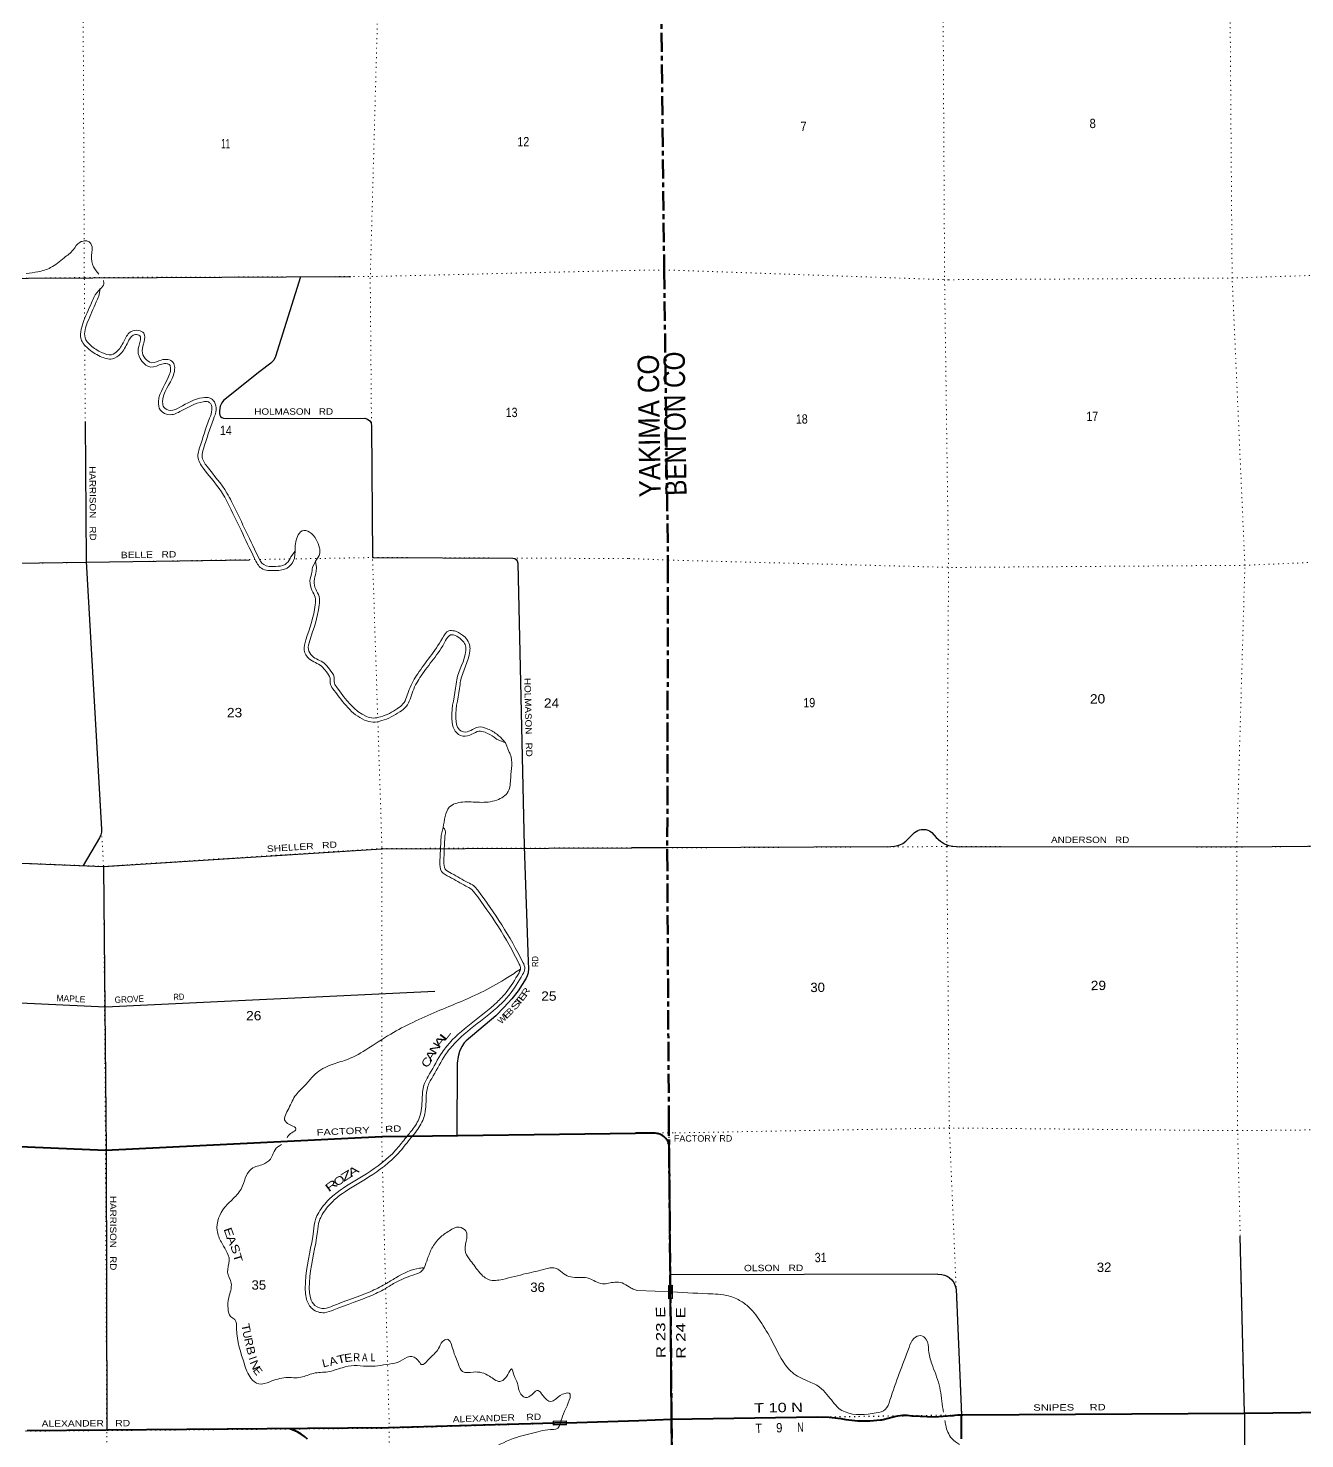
# Model space of a CAD drawing. Header units: feet. Extents: x 245918 to 509309, y -547785 to -360805.
# Drawn here: x 273689 to 297613, y -437264 to -410830 of the extents above; entities that cross this region are included whole.
import ezdxf
from ezdxf.enums import TextEntityAlignment as Align

# ---------------------------------------------------------------- set-up
doc = ezdxf.new("R2010")
doc.units = ezdxf.units.FT
doc.header["$LTSCALE"] = 60
doc.linetypes.add('DOTTED', pattern=[1.5, 0.3, -1.2])
doc.linetypes.add('LONG_DASH_SHORT_DASH', pattern=[9.9, 6, -1.2, 1.5, -1.2])
for name, color, linetype, lineweight in [('11', 7, 'LONG_DASH_SHORT_DASH', 60), ('26', 7, 'Continuous', 40), ('27', 7, 'Continuous', 13), ('29', 7, 'Continuous', 25), ('39', 7, 'Continuous', 13), ('6', 7, 'DOTTED', 25), ('61', 7, 'Continuous', 13), ('7', 7, 'DOTTED', 13)]:
    doc.layers.add(name, color=color, linetype=linetype, lineweight=lineweight)
for name, color, linetype in [('12', 7, 'Continuous'), ('30', 7, 'Continuous'), ('41', 7, 'Continuous')]:
    doc.layers.add(name, color=color, linetype=linetype)

msp = doc.modelspace()

# ---------------------------------------------------------------- linework, layer by layer
at = {"layer": '11'}
for points in [[(285551.46, -410319.78), (285607.68, -415360.62), (285678.84, -420871.15), (285665.03, -426264.24), (285694.49, -431225.23)], [(285694.49, -431225.23), (285746.6, -436894.27), (285810.76, -442237.88), (285894.37, -447581.66), (286020.23, -452920.98), (286057.54, -456029.27)]]:
    msp.add_lwpolyline(points, dxfattribs=at)
at = {"layer": '26'}
for p, q in [((285746.6, -436894.27), (285725.5, -434388.15)), ((283778.4, -436962.89), (285134.05, -436921.65)), ((285134.05, -436921.65), (285746.6, -436894.27))]:
    msp.add_line(p, q, dxfattribs=at)
for points in [[(272353.16, -431734.01), (275136.77, -431856.19), (280313.33, -431601.85), (285067.35, -431533.65)], [(285725.5, -434388.15), (285703.92, -431824.34), (285703.56, -431799.27), (285700.31, -431770.39), (285694.06, -431742.01), (285684.87, -431714.44), (285672.86, -431687.98), (285658.14, -431662.91), (285640.89, -431639.53), (285621.29, -431618.07), (285599.55, -431598.79), (285575.91, -431581.88), (285550.64, -431567.53), (285524, -431555.9), (285496.3, -431547.13), (285467.82, -431541.29), (285438.9, -431538.47), (285067.35, -431533.65)], [(291179.23, -436815.41), (291204.23, -436815.27), (296484.05, -436786.47), (301768.36, -436721.6), (305933.51, -436526.55), (306691.86, -436497.96), (307109.82, -436482.2)], [(285746.6, -436894.27), (288475.1, -436854.46), (288697.93, -436857.89), (288919.19, -436884.6), (288919.74, -436884.7), (289011.45, -436902.1), (289235.31, -436927.62), (289460.6, -436929.6), (289659.87, -436910.42), (289684.93, -436908), (289709.87, -436901.48), (289901.27, -436851.43), (289987, -436833.01), (290074.18, -436823.65), (290161.86, -436823.46), (290249.08, -436832.44), (290271.8, -436836.31), (290664.75, -436849.95), (291004.51, -436827.38), (291029.29, -436825.73), (291054.51, -436822.93), (291112.37, -436816.5), (291154.23, -436815.81), (291179.23, -436815.41)], [(285894.37, -447581.66), (285893.86, -447550.18), (285808.9, -442267.14), (285808.5, -442242.14), (285808.21, -442217.14), (285778.8, -439675.82), (285778.5, -439650.82), (285778.21, -439625.82), (285746.6, -436894.27)], [(291181.55, -437264.53), (291179.36, -436840.4), (291179.23, -436815.41)], [(283778.4, -436962.89), (280436.47, -437061.34), (275152.76, -437105.55), (273666.95, -437114.47)], [(278921.14, -437270.84), (278866.63, -437220.73), (278807.17, -437176.59), (278743.43, -437138.91), (278676.11, -437108.09), (278605.92, -437084.48), (278601.51, -437083.27)]]:
    msp.add_lwpolyline(points, dxfattribs=at)
at = {"layer": '29'}
for p, q in [((272082.64, -415533.05), (273689.86, -415514.02)), ((273689.86, -415514.02), (279738, -415484.64)), ((296484.05, -436786.47), (296399.14, -433468.39)), ((290735.45, -434179.84), (285724.92, -434193.94)), ((291076.76, -434458.25), (291179.23, -436815.41))]:
    msp.add_line(p, q, dxfattribs=at)
for points in [[(278794.46, -415489.22), (278322.83, -416980.41), (278290.43, -417051.31), (278236.93, -417109.8), (278029.23, -417261.13), (277351.33, -417808.19), (277318.34, -417848.27), (277285.35, -417914.29), (277271.21, -417999.17), (277272.39, -418048.69), (277280.64, -418079.34), (277292.42, -418107.63), (277315.98, -418124.14), (277351.33, -418138.29), (277421.44, -418140.96), (279999, -418137.92), (280049.62, -418157.14), (280089.68, -418190.15), (280113.25, -418225.52), (280122.67, -418289.18), (280137.99, -420750.8), (282769.11, -420760.22), (282811.53, -420767.3), (282839.81, -420790.87), (282853.95, -420809.74), (282867.54, -420854.69), (282986.52, -426157.68), (283061.04, -428326.55)], [(274758.85, -418197.65), (274775.95, -420826.56), (275064.64, -425841.6), (275062.93, -425895.8), (275048.14, -425945.34), (275024.7, -426002.43), (274715.51, -426521.93)], [(277838.63, -420797.49), (272142.22, -420880.09), (266812.21, -420977.29), (261843.04, -421030.66), (261792.38, -421011.8), (261648.64, -420905.7), (261552.03, -420851.48), (261450.7, -420811.4), (261178.53, -420724.17), (261070.14, -420700.59), (260988.85, -420695.87), (260895.76, -420700.59), (260768.52, -420714.73), (260687.23, -420731.24), (260655.41, -420743.03), (260597.68, -420764.24), (260300.97, -420916.02), (259453.65, -421407.89), (259411.24, -421426.75), (259385.32, -421436.18), (259333.48, -421445.61), (259253.36, -421447.97), (258866.91, -421405.53)], [(289783.65, -426170.18), (289921.37, -426157.66), (289984.74, -426147.44), (290021.52, -426136.19), (290080.8, -426108.58), (290135.99, -426062.57), (290299.51, -425903.06), (290358.79, -425863.18), (290391.5, -425850.91), (290426.24, -425845.8), (290512.09, -425846.82), (290548.89, -425857.05), (290581.58, -425870.34), (290624.52, -425902.04), (290704.22, -425993.04), (290785.99, -426067.68), (290863.66, -426115.74), (290937.25, -426145.39), (291014.92, -426160.73), (291137.85, -426169.62)], [(272318.34, -426428.44), (275100.28, -426536.75), (280315.67, -426210.22), (285001.18, -426188.68)], [(289783.65, -426170.18), (285666.85, -426189.91), (285001.18, -426188.68)], [(301629.75, -426128.61), (296337.19, -426175.48), (291137.85, -426169.62)], [(275101.51, -426536.67), (275147.1, -431855.45), (275163.24, -437102.49)], [(283061.04, -428326.55), (283062.62, -428450.47), (283055.44, -428531.73), (283038.95, -428590.67), (283019.62, -428629.18), (282869.27, -428871.26), (282753.97, -429021.48), (282605.33, -429184.86), (282454.98, -429338.29), (281897.18, -429807.33), (281856.83, -429845.9), (281812.34, -429911.08), (281771.44, -430005.28), (281748.72, -430102.07), (281729.16, -430225.99), (281724.13, -431581.61)], [(281308.86, -428884.85), (275137.22, -429177.16), (272333.91, -429041.64)], [(290735.45, -434179.84), (290808.48, -434185.27), (290861.63, -434195.5), (290908.64, -434213.9), (290947.48, -434240.49), (290996.53, -434285.48), (291035.37, -434334.56), (291063.99, -434397.95), (291076.76, -434458.25)], [(296484.05, -436786.47), (296491.77, -441242.81), (296493.23, -442088.78)]]:
    msp.add_lwpolyline(points, dxfattribs=at)
at = {"layer": '39'}
for p, q in [((275035.79, -415715.66), (274940.92, -415826.83)), ((275035.79, -415715.66), (275011.57, -415852.39)), ((278609.66, -420739.08), (278690.03, -420629.64)), ((278682.16, -420760.34), (278690.03, -420629.64)), ((279070.72, -420814.7), (279014.96, -420936.87)), ((279070.72, -420814.7), (279090.72, -420934.12)), ((282466.98, -424151.18), (282633.78, -424220.44)), ((282533.16, -424111.23), (282633.78, -424220.44)), ((282703.07, -424394.52), (282633.78, -424220.44)), ((285104.62, -434488.15), (285769.08, -434513.03))]:
    msp.add_line(p, q, dxfattribs=at)
msp.add_lwpolyline([(281404.97, -426450.02), (281427.18, -425959.31), (281468.56, -425809.96)], dxfattribs=at)
for points in [[(273649.84, -415428.16), (273871.93, -415394.04), (274107.7, -415317.44), (274361.67, -415133.84), (274531.8, -414981.9), (274653.93, -414842.88), (274715.85, -414821.66), (274810.34, -414824.03), (274871.63, -414881.34), (274873.29, -415088.65), (274915.26, -415303.31), (275014.68, -415441.87)], [(275096.65, -415558.54), (275105.73, -415620.04), (275035.79, -415715.66)], [(274940.92, -415826.83), (274896.21, -415930.95), (274732.54, -416307.55), (274680.38, -416471.74), (274678.6, -416654.82), (274804.38, -416827.19), (275039.03, -416979.49), (275266.27, -417027.84), (275419.32, -416929.95), (275555.66, -416717.04), (275657.96, -416582.1), (275741.61, -416573.33), (275780.51, -416593.56), (275785.03, -416697.84), (275747.4, -416879.35), (275816.16, -417066.96), (275989.4, -417179.23), (276194.44, -417122.89), (276292.31, -417116.51), (276339.4, -417141.08), (276356.73, -417196.49), (276337.38, -417314.06), (276129.57, -417828.86), (276164.55, -417983.39), (276350.46, -418072.45), (276557.76, -418002.36), (276967.26, -417829.49), (277067.04, -417834.77), (277110.04, -417872.19), (277132.11, -417980), (277088.37, -418136.67), (276900.34, -418696.31), (276868.81, -418856.69), (276976.59, -419083.49), (277350.15, -419581.65), (277429.85, -419730.8), (277930.32, -420766.86), (278059.29, -420951.08), (278323.94, -420992.53), (278542.89, -420947.12), (278663.22, -420804.37), (278682.16, -420760.34)], [(275011.57, -415852.39), (274965.06, -415960.69), (274802.86, -416333.92), (274755.27, -416483.72), (274753.84, -416630.69), (274856.81, -416771.81), (275068.22, -416909.02), (275251.78, -416948.08), (275365.04, -416875.64), (275494.1, -416674.1), (275617.82, -416510.89), (275756.22, -416496.39), (275853.57, -416547.02), (275860.36, -416703.92), (275825.18, -416873.63), (275877.96, -417017.64), (276001.96, -417098), (276181.94, -417048.55), (276308.39, -417040.3), (276401.69, -417088.99), (276433.63, -417191.1), (276410.04, -417334.43), (276207.9, -417835.18), (276229.69, -417931.43), (276355.34, -417991.63), (276531.13, -417932.19), (276953.99, -417753.68), (277096.79, -417761.24), (277178.43, -417832.28), (277209.22, -417982.72), (277160.08, -418158.71), (276972.99, -418715.57), (276947.18, -418846.86), (277041.1, -419044.51), (277413.6, -419541.24), (277496.72, -419696.8), (277995.23, -420728.8), (278102.43, -420881.92), (278322.07, -420916.32), (278502.26, -420878.95), (278598.71, -420764.53), (278609.66, -420739.08)], [(278690.03, -420629.64), (278734.12, -420353.52), (278822.74, -420251.32), (278961.74, -420271.02), (279082.75, -420409.82), (279147.87, -420569.72), (279151.66, -420670.3), (279070.72, -420814.7)], [(279014.96, -420936.87), (279005.59, -421021.88), (278969.67, -421189.12), (279005.31, -421363.28), (279065.1, -421494.63), (279067.59, -421635.53), (278892.01, -422290.78), (278862.34, -422488.26), (278953.46, -422647.49), (279185.85, -422786.6), (279273.56, -422885.25), (279346.1, -423011.11), (279354.16, -423125.75), (279419.89, -423239.51), (279994.04, -423794.79), (280151.71, -423833.28), (280315.9, -423806.5), (280651.19, -423642.96), (280772.52, -423539.24), (280896.79, -423254.63), (280970.09, -423099.05), (281050.76, -422968.08), (281511.81, -422306.62), (281604.37, -422199.34), (281656.77, -422200.44), (281775.94, -422259.89), (281890.45, -422431.24), (281890.26, -422493.68), (281718.67, -423043.52), (281698.12, -423196.32), (281633.01, -423841.77), (281691.73, -424003.28), (281833.81, -424096.59), (282004.72, -424062.36), (282132.93, -424003.59), (282252.91, -424024.82), (282420.92, -424117.13), (282466.98, -424151.18)], [(279090.72, -420934.12), (279079.72, -421033.9), (279046.3, -421189.49), (279077.09, -421339.93), (279139.81, -421477.73), (279142.76, -421644.75), (278965.55, -422306.11), (278940.38, -422473.63), (279008.81, -422593.21), (279234.25, -422728.16), (279334.71, -422841.15), (279419.7, -422988.62), (279427.76, -423103.22), (279479.58, -423192.9), (280031.57, -423726.75), (280154.68, -423756.8), (280292.94, -423734.25), (280609.72, -423579.74), (280710.68, -423493.43), (280828.49, -423223.64), (280904.03, -423063.29), (280988.02, -422926.94), (281452.5, -422260.56), (281570.65, -422123.62), (281675.18, -422125.81), (281827.23, -422201.66), (281965.52, -422408.59), (281965.22, -422505.22), (281792.16, -423059.81), (281772.62, -423205.09), (281709.35, -423832.25), (281753.71, -423954.26), (281849.26, -424017.01), (281981.42, -423990.54), (282122.95, -423925.66), (282278.17, -423953.13), (282462.82, -424054.58), (282533.16, -424111.23)], [(282703.07, -424394.52), (282720.72, -424434.55), (282730.52, -424875.22), (282682.88, -425135.74), (282468.66, -425294.49), (282145.87, -425336.37), (281828.29, -425331.87), (281580.83, -425428.8), (281501.49, -425601.3), (281468.56, -425809.96)], [(281468.56, -425809.96), (281504.1, -425862.94), (281499.66, -425971.14)], [(281499.66, -425971.14), (281480.23, -426445.12), (281504.85, -426587.61), (281622.86, -426670.09), (281929.29, -426839.86), (282038.91, -426902.36), (282112.72, -426985.61), (282960.5, -428337.6), (282996.68, -428451.71), (282954.44, -428563.16), (282704.03, -428948.01), (282528.47, -429134.26), (281588.52, -429957.94), (281510.02, -430063.99), (281277.93, -430462.6), (281178.89, -430657.58), (281147.04, -430901.72), (281095.18, -431264.97), (280944.98, -431521.24), (280839.96, -431649.79)], [(281404.97, -426450.02), (281436.27, -426631.18), (281583.1, -426733.8), (281892.54, -426905.24), (281991.01, -426961.38), (282052.48, -427030.72), (282891.89, -428369.36), (282917.31, -428449.52), (282887.17, -428529.03), (282644.84, -428901.46), (282476.35, -429080.21), (281533.03, -429906.84), (281447.28, -430022.69), (281212.03, -430426.72), (281106.19, -430635.1), (281072.73, -430891.57), (281023.02, -431239.77), (280883.22, -431478.3), (280746.9, -431645.17)], [(282912.57, -428463.44), (282674.09, -428618.4), (282226.47, -428873.83), (281349.07, -429257.58), (280896.51, -429460.76), (280482.4, -429679.38), (280015.4, -429975.41), (279619.01, -430173.59), (279331.3, -430267.2), (279037.33, -430461.57), (278885.6, -430631.31), (278708, -430815.59), (278569.92, -431075.67), (278501.69, -431308.36), (278621.71, -431390.8), (278707.19, -431451.71), (278564.82, -431583.04), (278540.37, -431626.08)], [(280746.9, -431645.17), (280573.2, -431857.79), (280027.97, -432296.65), (279532.6, -432607.58), (279324.54, -432780.41), (279135.69, -433021.82), (279073.41, -433152.28), (279035.2, -433374.6), (278892.56, -434214.43), (278882.55, -434372.9), (278904.95, -434649.06), (279013.6, -434830.07), (279240.79, -434900.69), (279419.23, -434846.22), (280127.93, -434575.93), (280412.37, -434431.32), (280610.47, -434314.69), (280935.96, -434182.91)], [(280839.96, -431649.79), (280626.33, -431911.3), (280071.57, -432357.83), (279576.69, -432668.45), (279378.65, -432832.96), (279199.83, -433061.55), (279145.57, -433175.22), (279109.13, -433387.23), (278967.16, -434223.1), (278957.74, -434372.23), (278978.29, -434625.51), (279063.18, -434766.94), (279240.99, -434822.21), (279394.89, -434775.23), (280097.49, -434507.27), (280376.32, -434365.51), (280577.19, -434247.25), (281024.11, -434066.31), (281110.39, -434058.76)], [(278432.86, -431750.65), (278314.32, -431849.11), (278250.41, -431985.1), (278125.95, -432106.05), (277900.33, -432188.51), (277776.3, -432333.6), (277707.36, -432526.05), (277556.38, -432738.04), (277368.84, -432928.54), (277229.77, -433359.74), (277308.04, -433581.81), (277393.07, -433731.3), (277456.79, -433925.45), (277424.4, -434139.39), (277492.38, -434347.56), (277446.93, -434618.1), (277434.59, -434829.68), (277481.31, -434971.78), (277558.71, -435030.82), (277593.84, -435199.3), (277740.21, -435863.04), (277861.41, -436126.64), (278012.03, -436234.71), (278216.29, -436194.9), (278516.34, -436117.18), (278797.58, -436112.26), (279035.39, -436037.64), (279304.16, -436008.78), (279574.07, -435931.58), (279794.41, -435891.49), (280031.77, -435905.45), (280455.04, -435863.82), (280661.1, -435811.9), (280838.4, -435724.25), (280992.28, -435790), (281055.98, -435869.41), (281216.67, -435751.85), (281378.3, -435573.89), (281452.36, -435443.76), (281538, -435399.99), (281650, -435597.31), (281753.3, -435871.29), (281828.01, -436004.85), (282029.11, -436013.41), (282333.9, -436090.61), (282524.55, -436189.93), (282674.98, -436060.48), (282745.45, -435954.57), (282791.68, -436068.5), (282858.77, -436226.35), (282918.57, -436426.61), (283040.24, -436488.89), (283242.91, -436358.53), (283333.04, -436455.59), (283485.7, -436565.64), (283656.54, -436453.95), (283824.57, -436410.75), (283742.09, -436746.35), (283671.67, -436926.01)], [(281110.39, -434058.76), (281171.76, -433892.62), (281254.65, -433693.89), (281399.93, -433500.11), (281582.4, -433364.06), (281764.1, -433298.47), (281889.93, -433368.74), (281897.33, -433559.84), (281885.06, -433775.45), (281980.17, -433926.77), (282152.97, -434153.23), (282326.11, -434285.07), (282575.14, -434276.69), (283021.34, -434168.22), (283391.56, -434081.22), (283541.9, -434060.47), (283632.98, -434097.13), (283757.26, -434193.59), (283890.63, -434235.54), (284202.54, -434260.27), (284316.03, -434314.65), (284449.47, -434360.63), (284682, -434328.37), (284818.92, -434344.09), (284952.86, -434418.24), (285027.9, -434457.19), (285105.07, -434488.17)], [(280935.96, -434182.91), (281041.84, -434140.05), (281110.39, -434058.76)], [(285765.41, -434512.98), (286519.18, -434549.68), (286718, -434565.19), (286969.76, -434644.35), (287155.77, -434762.57), (287408.14, -435060.9), (287623.16, -435424.06), (287871.24, -435867.22), (288005.48, -436018.29), (288300.4, -436183.35), (288520.44, -436295.09), (288656.56, -436436.08), (288770.51, -436569.32), (288880.36, -436694.57), (288999.54, -436761.38), (289581.64, -436779.93), (289751.42, -436715.38), (289837.65, -436543.34), (290197, -435551.37), (290289.3, -435383.27), (290417.09, -435331.33), (290518.24, -435400.39), (290562.82, -435604.91), (290622.05, -435859.51), (290761.14, -436249.8), (290824.27, -436663.19), (290842.35, -436767.2)], [(283674.39, -436919.13), (283615.05, -437062.6), (283426.71, -437094.08), (283238.52, -437133.61), (282838.45, -437237.24), (282353.82, -437445.01), (281911.92, -437569.5), (281495.25, -437643.23), (281077.96, -437795.47), (280724.84, -437940.55), (280474.21, -438085.85), (280495.39, -438260.61), (280724.17, -438357.26), (281128.3, -438370.31), (281518.67, -438399.71), (281921.19, -438434.94), (282261.95, -438386.7), (282567.4, -438387.39), (283109.28, -438462.45), (283301.17, -438404.74), (283502.16, -438407.26), (283665.9, -438575.5)], [(290868.6, -436918.17), (290884.6, -437010.27), (290995.91, -437258.16), (291144.69, -437370.39)]]:
    msp.add_spline(points, degree=3, dxfattribs=at)
at = {"layer": '6'}
for p, q in [((283778.38, -436962.89), (285134.05, -436921.65)), ((272468.56, -437124.74), (280436.47, -437061.34)), ((280436.47, -437061.34), (283523.98, -436970.38))]:
    msp.add_line(p, q, dxfattribs=at)
for points in [[(285696.26, -431522.97), (285696.74, -431604.46), (285722.99, -434388.98)], [(285725.35, -434639.52), (285746.6, -436894.27), (285778.5, -439650.82)], [(285134.05, -436921.65), (285746.6, -436894.27), (291179.23, -436815.41), (296484.05, -436786.47), (301768.36, -436721.6), (306856.16, -436494.94)]]:
    msp.add_lwpolyline(points, dxfattribs=at)
at = {"layer": '61'}
for p, q in [((285762.87, -434388.15), (285764.43, -434638.15)), ((285764.43, -434638.15), (285689.43, -434638.62)), ((283526.16, -436932.53), (283776.05, -436925.18)), ((283776.05, -436925.18), (283778.25, -437000.15))]:
    msp.add_line(p, q, dxfattribs=at)
for points in [[(285689.43, -434638.62), (285687.87, -434388.62), (285762.87, -434388.15)], [(283778.25, -437000.15), (283528.36, -437007.5), (283526.16, -436932.53)]]:
    msp.add_lwpolyline(points, dxfattribs=at)
for points in [[(285697.37, -434630.57), (285695.91, -434396.56), (285754.92, -434396.19), (285756.38, -434630.2)], [(283534.38, -436940.28), (283768.28, -436933.41), (283770.01, -436992.39), (283536.11, -436999.27)]]:
    msp.add_lwpolyline(points, close=True, dxfattribs=at)
at = {"layer": '7'}
for p, q in [((278590.24, -420776.04), (278021.86, -420785.67)), ((285001.18, -426188.68), (281493.68, -426198.15)), ((285067.34, -431533.63), (280897.61, -431593.46)), ((280328.17, -432175.46), (280384.91, -434359.76))]:
    msp.add_line(p, q, dxfattribs=at)
for points in [[(290833.93, -410253.61), (290862.83, -415541.45), (290937.29, -420933.39), (290903.5, -426165.88), (290952.47, -431439.53), (291179.23, -436815.41), (291181.55, -437263.71)], [(296491.77, -441244.5), (296484.05, -436786.47), (296354.54, -431489.75), (296337.19, -426175.48), (296490.8, -420895.18), (296251.9, -415511.41), (296210.89, -410185.01)], [(274745.35, -416266.24), (274740.17, -415501.59), (274717.82, -410451.71)], [(280241.56, -410385.08), (280098.77, -415508.15), (280143.08, -420788.73), (280239.06, -423746.62)], [(284867.24, -415370.65), (285607.68, -415360.62), (290937.16, -415543.27), (296251.9, -415511.41), (301587.11, -415339.31), (306984.06, -415297.11), (312318.58, -415235.61), (316520.76, -415211.24)], [(253220.5, -416087.96), (253763.21, -416090.32), (258808.01, -415804.73), (264127.28, -415699.52), (269419.9, -415564.58), (274745.95, -415501.53), (280127.05, -415483.82), (284867.24, -415370.65)], [(275158.05, -440115.92), (275159.98, -437158.25), (275137.57, -431855.38), (275101.47, -426531.94), (274776.36, -420840.64), (274748.78, -416773.78)], [(316593.85, -420524.08), (312348.62, -420604), (306891.06, -420779.71), (301626.77, -420673.4), (296490.8, -420895.18), (291011.62, -420935.21), (285680.66, -420796.82), (284934.08, -420768.53)], [(277938.54, -420787.09), (274777.96, -420840.64), (269475.38, -420915.67), (264165.78, -421028.55), (261663.61, -421037.3)], [(284934.08, -420768.53), (280163.7, -420749.42), (278678.82, -420774.55)], [(280241.61, -423825.25), (280318.66, -426199.76), (280313.34, -431604.26), (280325.56, -432074.86)], [(285001.18, -426188.68), (285666.85, -426189.91), (290903.5, -426165.88), (296337.19, -426175.48), (301629.75, -426128.61), (306928.49, -426095.73), (312413.61, -425875.42), (316665.82, -425755.87)], [(281414.37, -426198.37), (280318.67, -426201.35), (275100.28, -426536.75), (272362.01, -426431.28), (269520.18, -426254.09), (267691.76, -426297.15)], [(316738.85, -431065.4), (312468.96, -431179.14), (306988.02, -431413.47), (301675.11, -431436.48), (296354.54, -431489.75), (290952.47, -431439.53), (285772.89, -431531.95), (285067.34, -431533.63)], [(280795.67, -431594.91), (280313.33, -431601.85), (275136.77, -431856.19), (270215.11, -431637.98)], [(280387.21, -434448.31), (280454.62, -437044.23), (280460.61, -442385.9), (280481.86, -443374.97)]]:
    msp.add_lwpolyline(points, dxfattribs=at)

# ---------------------------------------------------------------- texts
at = {"layer": '12'}
for s, width, p in [('YAKIMA CO', 0.9, (285541.62, -419617.71)), ('BENTON CO', 0.85, (286027.57, -419590.09))]:
    msp.add_text(s, height=400, rotation=90.74, dxfattribs=dict(at, width=width)).set_placement(p)
at = {"layer": '27'}
for s, rotation, width, p in [('FACTORY     RD', 2.813, 1.3, (279097.03, -431585.39)), ('FACTORY RD', 0.136, 1.05, (285789.11, -431696.15)), ('SNIPES     RD', 0.313, 1.3, (292525.63, -436738.06)), ('ALEXANDER    RD', 0.344, 1.2, (273939.84, -437039.23)), ('ALEXANDER    RD', 1.687, 1.2, (281645.98, -436958.37))]:
    msp.add_text(s, height=120, rotation=rotation, dxfattribs=dict(at, width=width)).set_placement(p)
at = {"layer": '30'}
for s, rotation, width, p in [('HOLMASON   RD', 0.068, 1.15, (277926.17, -418074.3)), ('HARRISON   RD', 270.373, 1.15, (274834.32, -419038.82)), ('BELLE   RD', 0.831, 1.2, (275426.34, -420762.46)), ('HOLMASON   RD', 271.285, 1.15, (282985.87, -423007.87)), ('SHELLER   RD', 3.677, 1.2, (278164.53, -426269.66)), ('ANDERSON   RD', 359.899, 1.15, (292858.46, -426098.64)), ('RD', 91.968, 0.85, (283252.23, -428419.77)), ('GROVE', 2.712, 0.95, (275311.87, -429098.81)), ('RD', 2.712, 0.85, (276413.53, -429046.63)), ('HARRISON   RD', 270.176, 1.15, (275219.74, -432713.05)), ('OLSON   RD', 0.161, 1.2, (287102.31, -434124.12))]:
    msp.add_text(s, height=120, rotation=rotation, dxfattribs=dict(at, width=width)).set_placement(p)
msp.add_text('MAPLE', height=120, rotation=357.232, dxfattribs=at).set_placement((274214.23, -429062.46))
for s, rotation, width, p in [('T', 50.492, 1.85, (282930.07, -429100.83)), ('E', 52.492, 1.55, (283000.04, -429013.16)), ('R', 56.157, 1.35, (283059.93, -428921.9)), ('E', 45.581, 1.8, (282713.21, -429344)), ('S', 47.705, 1.7, (282865.36, -429179.72))]:
    msp.add_text(s, height=120, rotation=rotation, dxfattribs=dict(at, width=width)).set_placement(p, align=Align.CENTER)
for s, rotation, p in [('B', 45.581, (282763.62, -429295.03)), ('W', 44.06, (282610.12, -429447.48))]:
    msp.add_text(s, height=120, rotation=rotation, dxfattribs=at).set_placement(p, align=Align.CENTER)
at = {"layer": '41'}
for s, rotation, width, p in [('A', 52.842, 1.65, (281459.17, -429864.95)), ('L', 51.929, 1.8, (281560.72, -429738.46)), ('A', 59.576, 1.45, (281294.27, -430118.08)), ('N', 58.935, 1.4, (281375.65, -429979.64)), ('C', 60.347, 1.3, (281219.5, -430244.73)), ('A', 32.093, 1.5, (279820.19, -432312.46)), ('R', 36.264, 1.6, (279413.08, -432578.92)), ('O', 32.139, 1.3, (279554.89, -432487.62)), ('Z', 32.127, 1.85, (279694.25, -432394.55)), ('E', 288.855, 1.35, (277378.55, -433419)), ('A', 292.97, 1.3, (277433.58, -433574.56)), ('S', 292.55, 1.35, (277502.99, -433734.18)), ('T', 286.401, 1.35, (277545.81, -433890.56)), ('T', 282.056, 1.25, (277697.59, -435195.38)), ('R', 282.401, 1.1, (277750.91, -435467.1)), ('B', 282.557, 1.2, (277788.5, -435627.73)), ('N', 293.299, 1.25, (277871.77, -435910.69)), ('L', 13.554, 1.1, (279275.59, -435912.88)), ('A', 15.974, 1.1, (279423.61, -435881.06)), ('T', 13.873, 1.3, (279572.19, -435841.48)), ('E', 8.004, 1.15, (279697.26, -435819.64)), ('R', 1.373, 0.9, (279846.37, -435811.14)), ('A', 358.707, 0.8, (279994.2, -435815.38)), ('L', 359.965, 0.8, (280151.42, -435809.58))]:
    msp.add_text(s, height=150, rotation=rotation, dxfattribs=dict(at, width=width)).set_placement(p, align=Align.CENTER)
for s, rotation, p in [('U', 282.315, (277718.99, -435325.41)), ('I', 288.496, (277826.56, -435774.59)), ('E', 307.606, (277932.79, -436039.92))]:
    msp.add_text(s, height=150, rotation=rotation, dxfattribs=at).set_placement(p, align=Align.CENTER)
at = {"layer": '6'}
for s, rotation, width, p in [('R 23 E', 90.482, 1.35, (285633.64, -435751.84)), ('R 24 E', 90.54, 1.35, (286010.39, -435760.74)), ('T 10 N', 0.836, 1.3, (287295.08, -436772.89)), ('T', 0.836, 0.85, (287318.69, -437157.93)), ('9', 0.836, 0.9, (287707.16, -437144.94)), ('N', 0.836, 0.7, (288101.58, -437134.94))]:
    msp.add_text(s, height=175, rotation=rotation, dxfattribs=dict(at, width=width)).set_placement(p)
at = {"layer": '7'}
for s, width, p in [('7', 0.9, (288160.96, -412759.57)), ('8', 0.9, (293580.46, -412702.48)), ('18', 0.85, (288077.03, -418242.71)), ('17', 0.85, (293521.85, -418191.49)), ('19', 0.85, (288217.17, -423557.77)), ('20', 1.1, (293587.69, -423486.61)), ('30', 1.05, (288347.73, -428893.65)), ('29', 1.1, (293603.94, -428857.64)), ('31', 0.85, (288430.28, -433955.72)), ('32', 1.05, (293716.94, -434138.31))]:
    msp.add_text(s, height=175, rotation=0.747, dxfattribs=dict(at, width=width)).set_placement(p)
for s, width, p in [('12', 0.85, (282856.56, -413043.82)), ('11', 0.65, (277304.23, -413080.76)), ('13', 0.85, (282637.37, -418117.46)), ('14', 0.85, (277282.15, -418455.52)), ('24', 1.1, (283352.8, -423565.65)), ('23', 1.1, (277411.92, -423742.99)), ('25', 1.1, (283302.85, -429055.14)), ('26', 1.1, (277771.64, -429422.33)), ('35', 1.05, (277873.28, -434469.5)), ('36', 1.05, (283097.96, -434512.25))]:
    msp.add_text(s, height=175.5, dxfattribs=dict(at, width=width)).set_placement(p)

doc.saveas('drawing.dxf')
